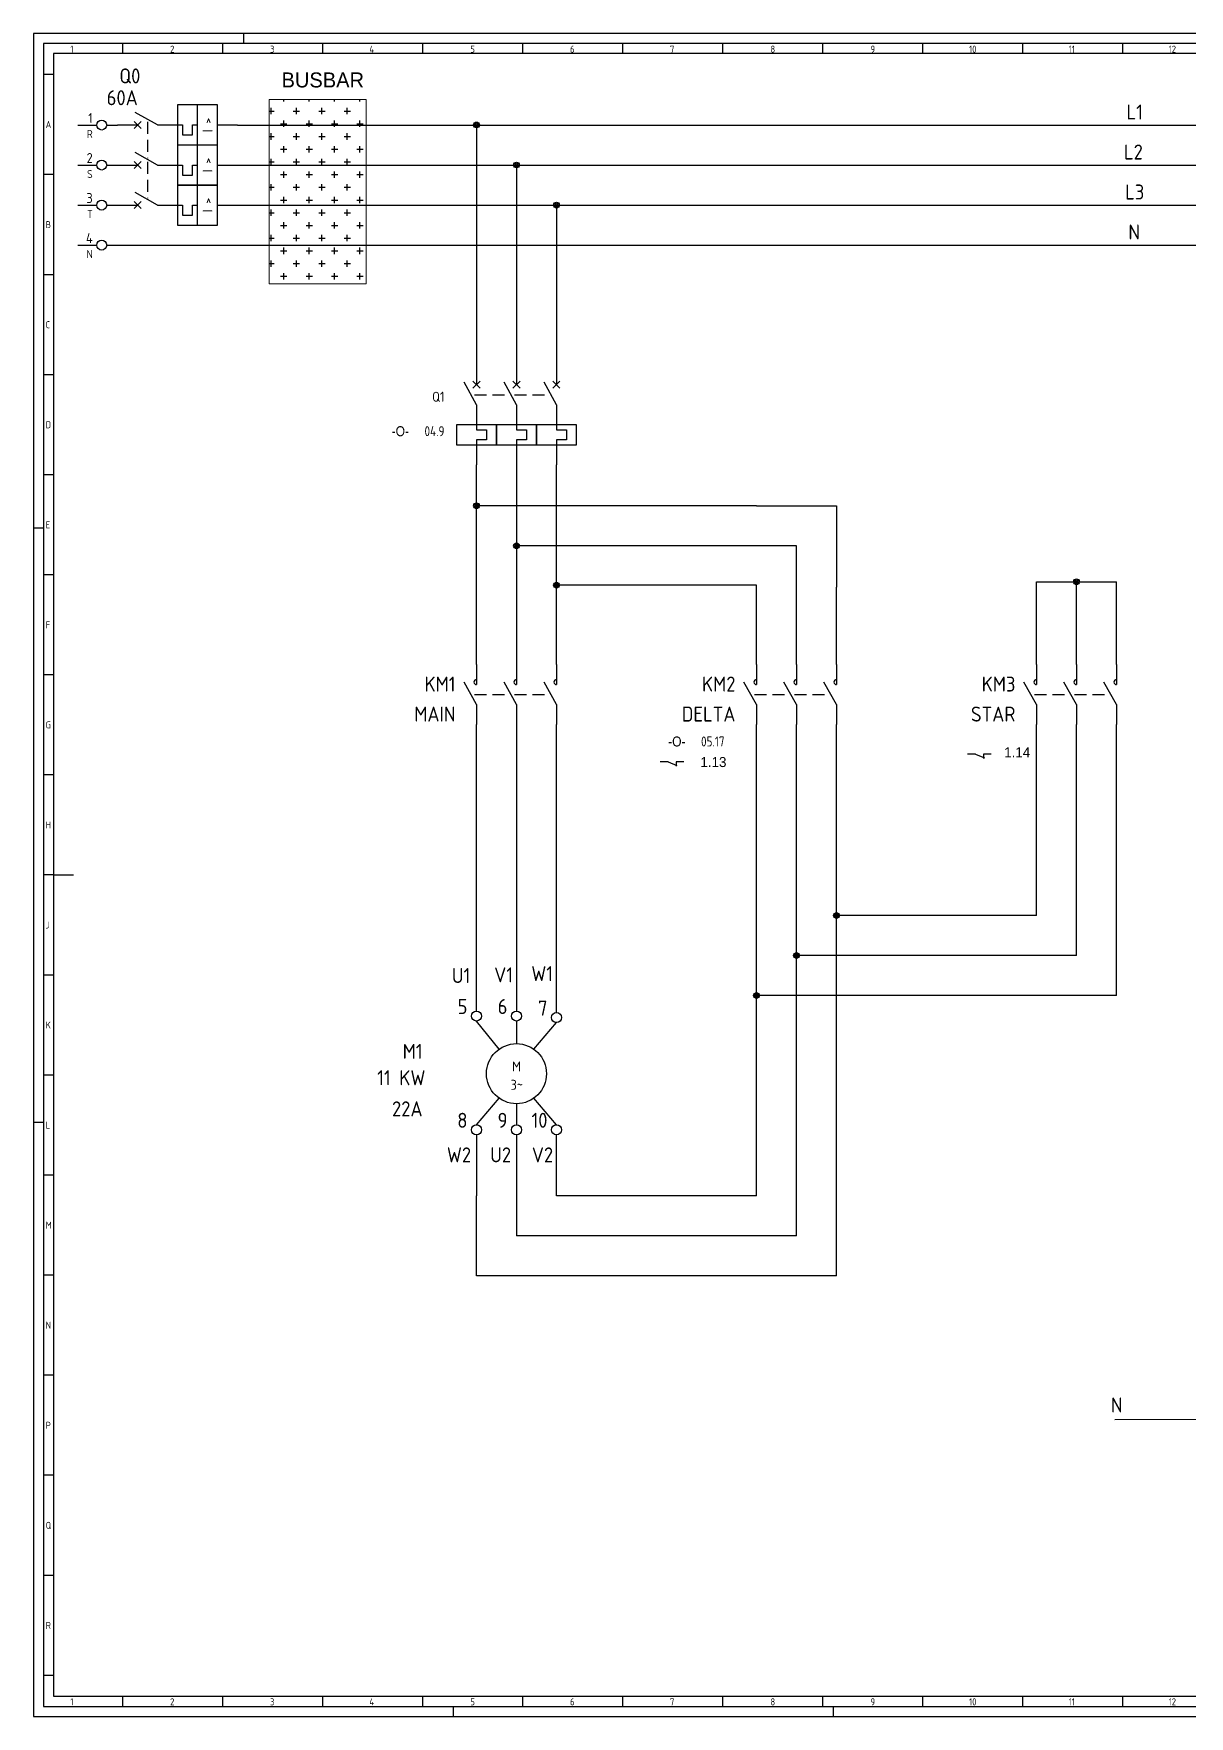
# Model space of a CAD drawing. Header units: millimetres. Extents: x 0 to 1189, y 5 to 846.
# Drawn here: x 0 to 578, y 5 to 846 of the extents above; entities that cross this region are included whole.
import ezdxf
from ezdxf.enums import TextEntityAlignment as Align

# ---------------------------------------------------------------- set-up
doc = ezdxf.new("R2010")
doc.units = ezdxf.units.MM
doc.header["$LTSCALE"] = 12
doc.linetypes.add('DASHED', pattern=[0.75, 0.5, -0.25])
doc.linetypes.add('HIDDEN2', pattern=[0.1875, 0.125, -0.0625])
for name, color, linetype in [('035', 5, 'Continuous'), ('07', 7, 'Continuous'), ('DESC', 1, 'Continuous'), ('DESCCHILD', 20, 'Continuous'), ('LINK', 9, 'DASHED'), ('LOCBOX', 92, 'HIDDEN2'), ('MISC', 2, 'Continuous'), ('RED_2.5mm^2', 1, 'Continuous'), ('SYMS', 7, 'Continuous'), ('TAGS', 51, 'Continuous'), ('TERMS', 4, 'Continuous'), ('WIREFIXED', 130, 'Continuous'), ('XREF', 7, 'Continuous')]:
    doc.layers.add(name, color=color, linetype=linetype)
doc.styles.add('ISO Proportional', font='isocp.shx')
doc.styles.add('WD_IEC', font='isocp2.shx', dxfattribs={"width": 0.9, "height": 4})

# ---------------------------------------------------------------- blocks, each defined once
blk = doc.blocks.new('IEC_border_a0')
at = {"layer": '035', "color": 0}
for p, q in [((0, 841), (0, 0)), ((1189, 841), (0, 841)), ((44.5, 836), (44.5, 831)), ((94.5, 836), (94.5, 831)), ((105, 841), (105, 836)), ((144.5, 836), (144.5, 831)), ((194.5, 836), (194.5, 831)), ((244.5, 836), (244.5, 831)), ((294.5, 836), (294.5, 831)), ((344.5, 836), (344.5, 831)), ((394.5, 836), (394.5, 831)), ((444.5, 836), (444.5, 831)), ((494.5, 836), (494.5, 831)), ((544.5, 836), (544.5, 831)), ((9.98, 820.54), (5, 820.54)), ((9.98, 770.54), (5, 770.54)), ((9.98, 720.54), (5, 720.54)), ((9.98, 670.54), (5, 670.54)), ((9.98, 620.54), (5, 620.54)), ((0, 594), (5, 594)), ((10, 570.5), (5.02, 570.5)), ((10, 520.5), (5, 520.5)), ((10, 470.5), (5.02, 470.5)), ((10, 420.5), (5.02, 420.5)), ((10, 370.5), (5.02, 370.5)), ((10, 320.5), (5.02, 320.5)), ((0, 297), (5, 297)), ((10.02, 270.46), (5.03, 270.46)), ((10.02, 220.46), (5.03, 220.46)), ((10.02, 170.46), (5.03, 170.46)), ((10.02, 120.46), (5.03, 120.46)), ((10.02, 70.46), (5.03, 70.46)), ((10.03, 20.42), (5.05, 20.42)), ((44.5, 10), (44.5, 5)), ((94.5, 10), (94.5, 5)), ((144.5, 10), (144.5, 5)), ((194.5, 10), (194.5, 5)), ((244.5, 10), (244.5, 5)), ((294.5, 10), (294.5, 5)), ((344.5, 10), (344.5, 5)), ((394.5, 10), (394.5, 5)), ((444.5, 10), (444.5, 5)), ((494.5, 10), (494.5, 5)), ((544.5, 10), (544.5, 5)), ((0, 0), (1189, 0)), ((210, 0), (210, 5)), ((400, 0), (400, 5))]:
    blk.add_line(p, q, dxfattribs=at)
blk.add_lwpolyline([(10, 10), (1179, 10), (1179, 831), (10, 831)], close=True, dxfattribs=at)
at = {"layer": '07', "color": 0}
blk.add_line((10, 420.5), (20, 420.5), dxfattribs=at)
blk.add_lwpolyline([(5, 5), (1184, 5), (1184, 836), (5, 836)], close=True, dxfattribs=at)
at = {"layer": '035', "color": 0, "style": 'ISO Proportional'}
for s, p in [('1', (18.31, 831.5)), ('2', (68.23, 831.5)), ('3', (118.18, 831.5)), ('4', (167.88, 831.5)), ('5', (218.34, 831.5)), ('6', (268.19, 831.5)), ('7', (318.17, 831.5)), ('8', (368.42, 831.5)), ('9', (418.46, 831.5)), ('10', (467.72, 831.5)), ('11', (517.49, 831.5)), ('12', (567.49, 831.5)), ('A', (6, 793.79)), ('B', (6, 743.79)), ('C', (6, 693.79)), ('D', (6, 643.79)), ('E', (6.02, 593.75)), ('F', (6.02, 543.75)), ('G', (6.02, 493.75)), ('H', (6.02, 443.75)), ('J', (6.02, 393.75)), ('K', (6.02, 343.75)), ('L', (6.03, 293.72)), ('M', (6.03, 243.72)), ('N', (6.03, 193.72)), ('P', (6.03, 143.72)), ('Q', (6.03, 93.72)), ('R', (6.05, 43.68)), ('1', (18.31, 5.5)), ('2', (68.23, 5.5)), ('3', (118.18, 5.5)), ('4', (167.88, 5.5)), ('5', (218.34, 5.5)), ('6', (268.19, 5.5)), ('7', (318.17, 5.5)), ('8', (368.42, 5.5)), ('9', (418.46, 5.5)), ('10', (467.72, 5.5)), ('11', (517.49, 5.5)), ('12', (567.49, 5.5))]:
    blk.add_text(s, height=3.5, dxfattribs=at).set_placement(p)
blk = doc.blocks.new('WDDOT')
for radius in [0.72, 0.449, 0.223]:
    blk.add_circle((0, 0), radius)
blk = doc.blocks.new('VMO1M11')
blk.add_circle((0, 0), 7.5)
at = {"style": 'WD_IEC'}
for tag, p in [('TERM03', (-0.61, 7.61)), ('TERM04', (-6.53, -6.84)), ('TERM05', (8.5, -7.14))]:
    blk.add_attdef(tag, p, '', height=2, rotation=90, dxfattribs=at)
for tag, p in [('INST', (-13.29, 9.84)), ('LOC', (-13.29, 6.84)), ('TAG1', (-13.29, 3.84)), ('RATING1', (-13.29, -0.21)), ('DESC2', (-13.29, -10.51)), ('DESC1', (-13.29, -7.51)), ('DESC3', (-13.29, -13.51))]:
    blk.add_attdef(tag, text='', height=2.5, dxfattribs=at).set_placement(p, align=Align.RIGHT)
for tag, p in [('TERM01', (-6.5, 6.69)), ('TERM02', (8.52, 7.1)), ('TERM06', (-0.25, -8.24))]:
    blk.add_attdef(tag, text='', height=2, rotation=90, dxfattribs=at).set_placement(p, align=Align.RIGHT)
at = {"style": 'WD_IEC', "flags": 1}
for tag, p, height in [('X0TERM01', (-4.35, 6.11), 0.32), ('X2TERM03', (0, 7.5), 0.32), ('X0TERM02', (4.36, 6.11), 0.32), ('X4LINK', (-7.55, -0.02), 0.32), ('X1LINK', (7.45, -0.02), 0.32), ('MFG', (10.74, -2.06), 1.5), ('CAT', (10.74, -4.56), 1.5), ('X0TERM04', (-4.35, -6.11), 0.32), ('X8TERM06', (0, -7.5), 0.32), ('X0TERM05', (4.36, -6.11), 0.32), ('ASSYCODE', (10.85, -6.37), 1), ('FAMILY', (10.85, -7.87), 1), ('CATDESC', (10.85, -9.37), 1)]:
    blk.add_attdef(tag, p, '', height=height, dxfattribs=at)
at = {"style": 'WD_IEC'}
for tag, p in [('M', (0.03, 0.56)), ('3~', (0.06, -4.04))]:
    blk.add_attdef(tag, text='', height=2.5, dxfattribs=at).set_placement(p, align=Align.CENTER)
at = {"lineweight": 15, "style": 'WD_IEC'}
blk.add_attdef('XREF', text='', height=2.5, dxfattribs=at).set_placement((-13.29, -4.51), align=Align.RIGHT)
at = {"style": 'WD_IEC', "width": 0.9}
blk.add_attdef('WDTAGALT', text='', height=2.5, dxfattribs=at).set_placement((-13.29, -16.51), align=Align.RIGHT)
blk = doc.blocks.new('VMS21P')
for p, q in [((0, 7.5), (0, 2.5)), ((0, -2.5), (-3.12, 3.12)), ((0, -2.5), (0, -7.5))]:
    blk.add_line(p, q)
blk.add_arc((0, 3.12), 0.625, 90, 270)
at = {"style": 'WD_IEC'}
for tag, p in [('INST', (-5.25, 6.75)), ('LOC', (-5.25, 3.75)), ('TAG2', (-5.25, 0.75)), ('XREF', (-5.25, -3.75)), ('DESC2', (-5.25, -9.75)), ('DESC1', (-5.25, -6.75)), ('DESC3', (-5.25, -12.75))]:
    blk.add_attdef(tag, text='', height=2.5, dxfattribs=at).set_placement(p, align=Align.RIGHT)
blk.add_attdef('TERM01', text='', height=2, rotation=90, dxfattribs=at).set_placement((-1, 7.5), align=Align.RIGHT)
at = {"style": 'WD_IEC', "flags": 1}
for tag, p, height in [('X2TERM01', (0, 7.5), 0.32), ('X4LINK', (-2.91, 0), 0.32), ('X1LINK', (-0.5, 0), 0.32), ('CONTACT', (4, -3.5), 1), ('FAMILY', (4, -5), 1), ('X8TERM02', (0, -7.5), 0.32)]:
    blk.add_attdef(tag, p, '', height=height, dxfattribs=at)
at = {"style": 'WD_IEC'}
blk.add_attdef('TERM02', (-1, -7.5), '', height=2, rotation=90, dxfattribs=at)
blk = doc.blocks.new('HCB11THI')
for p, q in [((12.5, -5), (12.5, 5)), ((-7.5, 0), (-2.5, 0)), ((-3.38, -0.88), (-1.62, 0.88)), ((-1.62, -0.88), (-3.38, 0.88)), ((2.5, 0), (-3.12, 3.12)), ((2.5, 0), (8.75, 0)), ((8.75, 0), (8.75, -2.5)), ((11.25, 0), (12.5, 0)), ((11.25, -2.5), (11.25, 0)), ((17.5, 0), (22.5, 0)), ((8.75, -2.5), (11.25, -2.5))]:
    blk.add_line(p, q)
blk.add_lwpolyline([(7.5, -5), (17.5, -5), (17.5, 5), (7.5, 5)], close=True)
at = {"style": 'WD_IEC'}
for tag, p in [('INST', (-5, 11.12)), ('LOC', (-5, 7.62)), ('TAG1', (-5, 4.12)), ('DESC2', (-5, -14.61)), ('DESC1', (-5, -11.11)), ('DESC3', (-5, -18.11))]:
    blk.add_attdef(tag, text='', height=2.5, dxfattribs=at).set_placement(p, align=Align.RIGHT)
for tag, p, height, flags in [('MFG', (4.92, 12.12), 1.5, 9), ('CAT', (4.92, 9.62), 1.5, 9), ('X4TERM01', (-7.5, 0), 0.32, 1), ('TERM01', (-7.5, 1), 2, 8), ('X2LINK', (0, 1.7), 0.32, 1), ('X8LINK', (0, 0.79), 0.32, 1), ('X1TERM02', (22.5, 0), 0.32, 1), ('ASSYCODE', (12.5, -7.5), 1, 1), ('FAMILY', (12.5, -9), 1, 1), ('CATDESC', (12.5, -10.5), 1, 1), ('COMMON', (13.75, -13.02), 1, 1)]:
    blk.add_attdef(tag, p, '', height=height, dxfattribs=dict(at, flags=flags))
at = {"linetype": 'Continuous', "style": 'WD_IEC'}
blk.add_attdef('T', text='', height=2.5, rotation=90, dxfattribs=at).set_placement((15, 0), align=Align.MIDDLE_CENTER)
at = {"style": 'WD_IEC', "flags": 8}
blk.add_attdef('TERM02', text='', height=2, dxfattribs=at).set_placement((22.5, 1), align=Align.RIGHT)
at = {"lineweight": 15, "style": 'WD_IEC'}
for tag, p in [('RATING1', (-5, -3.61)), ('XREF', (-5, -7.36))]:
    blk.add_attdef(tag, text='', height=2.5, dxfattribs=at).set_placement(p, align=Align.RIGHT)
blk = doc.blocks.new('HCB21THI')
for p, q in [((12.5, -5), (12.5, 5)), ((-7.5, 0), (-2.5, 0)), ((-3.38, -0.88), (-1.62, 0.88)), ((-1.62, -0.88), (-3.38, 0.88)), ((2.5, 0), (-3.12, 3.12)), ((2.5, 0), (8.75, 0)), ((8.75, 0), (8.75, -2.5)), ((11.25, 0), (12.5, 0)), ((11.25, -2.5), (11.25, 0)), ((17.5, 0), (22.5, 0)), ((8.75, -2.5), (11.25, -2.5))]:
    blk.add_line(p, q)
blk.add_lwpolyline([(7.5, -5), (17.5, -5), (17.5, 5), (7.5, 5)], close=True)
at = {"style": 'WD_IEC'}
for tag, p in [('INST', (-5, 11.12)), ('LOC', (-5, 7.62)), ('TAG2', (-5, 4.12)), ('DESC1', (-5, -13.75)), ('DESC2', (-5, -17.25)), ('DESC3', (-5, -20.75))]:
    blk.add_attdef(tag, text='', height=2.5, dxfattribs=at).set_placement(p, align=Align.RIGHT)
for tag, p, height, flags in [('X4TERM01', (-7.5, 0), 0.32, 1), ('TERM01', (-7.5, 1), 2, 8), ('X2LINK', (0, 1.7), 0.32, 1), ('X8LINK', (0, 0.79), 0.32, 1), ('X1TERM02', (22.5, 0), 0.32, 1), ('FAMILY', (12.5, -9), 1, 1), ('CONTACT', (12.5, -11.77), 1, 1)]:
    blk.add_attdef(tag, p, '', height=height, dxfattribs=dict(at, flags=flags))
at = {"linetype": 'Continuous', "style": 'WD_IEC'}
blk.add_attdef('T', text='', height=2.5, rotation=90, dxfattribs=at).set_placement((15, 0), align=Align.MIDDLE_CENTER)
at = {"style": 'WD_IEC', "flags": 8}
blk.add_attdef('TERM02', text='', height=2, dxfattribs=at).set_placement((22.5, 1), align=Align.RIGHT)
at = {"lineweight": 15, "style": 'WD_IEC', "flags": 1}
blk.add_attdef('RATING1', text='', height=2.5, dxfattribs=at).set_placement((-5, -6.25), align=Align.RIGHT)
at = {"lineweight": 15, "style": 'WD_IEC'}
blk.add_attdef('XREF', text='', height=2.5, dxfattribs=at).set_placement((-5, -10), align=Align.RIGHT)
blk = doc.blocks.new('WD_WNH')
at = {"linetype": 'Continuous', "style": 'WD_IEC', "width": 0.8}
blk.add_attdef('WIRENO', text='', height=2.5, dxfattribs=at).set_placement((0, 0.75), align=Align.CENTER)
at = {"style": 'WD_IEC', "flags": 1}
for tag, p in [('W08USER', (0, 0.375)), ('W04USER', (0, 0.875)), ('W05USER', (0, 0.75)), ('W09USER', (0, 0.25)), ('W03USER', (0, 1)), ('W06USER', (0, 0.625)), ('W07USER', (0, 0.5)), ('W02USER', (0, 1.125)), ('W01USER', (0, 1.25)), ('W10USER', (0, 0.125))]:
    blk.add_attdef(tag, text='', height=0.08, dxfattribs=at).set_placement(p, align=Align.CENTER)
blk = doc.blocks.new('VT0002')
blk.add_circle((0, 0), 1.25)
at = {"style": 'WD_IEC'}
for tag, p in [('INST', (-2.25, 6.5)), ('LOC', (-2.25, 3.5)), ('DESC1', (-2.25, -6.25)), ('DESC2', (-2.25, -9.25)), ('DESC3', (-2.25, -12.25))]:
    blk.add_attdef(tag, text='', height=2.5, dxfattribs=at).set_placement(p, align=Align.RIGHT)
at = {"style": 'WD_IEC', "flags": 1}
for tag, p, height in [('ASSYCODE', (2.75, 10.75), 1), ('CATDESC', (2.75, 9.25), 1), ('MFG', (2.75, 7.25), 1.5), ('CAT', (2.75, 4.75), 1.5), ('X4PIN01', (-1.25, 1), 0.25), ('X4TERM01', (-1.25, 0), 0.25), ('X4TERMDESC01', (-1.25, 0.5), 0.4), ('STRIPSEQ', (0, 0), 0.025), ('X2PIN01', (0, 2.25), 0.25), ('X2TERM01', (0, 1.25), 0.25), ('X8PIN01', (0, -0.25), 0.25), ('X2TERMDESC01', (0, 1.75), 0.4), ('X1PIN01', (1.25, 1), 0.25), ('X1TERM01', (1.25, 0), 0.25), ('X1TERMDESC01', (1.25, 0.5), 0.4), ('LINKTERM', (0, -0.04), 0.025), ('X8TERM01', (0, -1.25), 0.25), ('X8TERMDESC01', (0, -0.75), 0.4)]:
    blk.add_attdef(tag, p, '', height=height, dxfattribs=at)
at = {"style": 'WD_IEC', "flags": 8}
for tag, height, p in [('TAGSTRIP', 2.5, (-2.25, 0.5)), ('TERM01', 2, (-2.25, -3.25))]:
    blk.add_attdef(tag, text='', height=height, dxfattribs=at).set_placement(p, align=Align.RIGHT)
blk = doc.blocks.new('HT0002')
blk.add_circle((0, 0), 1.25)
at = {"style": 'WD_IEC'}
for tag, p in [('INST', (-2.25, 6.5)), ('LOC', (-2.25, 3.5)), ('DESC1', (-2.25, -6.25)), ('DESC2', (-2.25, -9.25)), ('DESC3', (-2.25, -12.25))]:
    blk.add_attdef(tag, text='', height=2.5, dxfattribs=at).set_placement(p, align=Align.RIGHT)
at = {"style": 'WD_IEC', "flags": 1}
for tag, p, height in [('ASSYCODE', (2.75, 10.75), 1), ('CATDESC', (2.75, 9.25), 1), ('MFG', (2.75, 7.25), 1.5), ('CAT', (2.75, 4.75), 1.5), ('X4PIN01', (-1.25, 1), 0.25), ('X4TERM01', (-1.25, 0), 0.25), ('X4TERMDESC01', (-1.25, 0.5), 0.4), ('STRIPSEQ', (0, 0), 0.025), ('X2PIN01', (0, 2.25), 0.25), ('X2TERM01', (0, 1.25), 0.25), ('X8PIN01', (0, -0.25), 0.25), ('X2TERMDESC01', (0, 1.75), 0.4), ('X1PIN01', (1.25, 1), 0.25), ('X1TERM01', (1.25, 0), 0.25), ('X1TERMDESC01', (1.25, 0.5), 0.4), ('LINKTERM', (0, -0.04), 0.025), ('X8TERM01', (0, -1.25), 0.25), ('X8TERMDESC01', (0, -0.75), 0.4)]:
    blk.add_attdef(tag, p, '', height=height, dxfattribs=at)
at = {"style": 'WD_IEC', "flags": 8}
for tag, height, p in [('TAGSTRIP', 2.5, (-2.25, 0.5)), ('TERM01', 2, (-2.25, -3.25))]:
    blk.add_attdef(tag, text='', height=height, dxfattribs=at).set_placement(p, align=Align.RIGHT)
blk = doc.blocks.new('VCB11TH')
for p, q in [((0, 7.5), (0, 2.5)), ((0, -2.5), (-3.12, 3.12)), ((-0.88, 3.38), (0.88, 1.62)), ((-0.88, 1.62), (0.88, 3.38)), ((0, -2.5), (0, -8.75)), ((0, -8.75), (2.5, -8.75)), ((0, -11.25), (0, -12.5)), ((2.5, -11.25), (0, -11.25)), ((0, -12.5), (0, -17.5)), ((2.5, -8.75), (2.5, -11.25))]:
    blk.add_line(p, q)
blk.add_lwpolyline([(-5, -7.5), (-5, -12.5), (5, -12.5), (5, -7.5)], close=True)
at = {"style": 'WD_IEC'}
for tag, p in [('INST', (-8, 5.25)), ('LOC', (-8, 1.75)), ('TAG1', (-8, -1.75)), ('RATING1', (-8, -6.35)), ('DESC1', (-8, -14.35)), ('DESC2', (-8, -17.85)), ('DESC3', (-8, -21.35))]:
    blk.add_attdef(tag, text='', height=2.5, dxfattribs=at).set_placement(p, align=Align.RIGHT)
blk.add_attdef('TERM01', text='', height=2, rotation=90, dxfattribs=at).set_placement((-1, 7.5), align=Align.RIGHT)
at = {"style": 'WD_IEC', "flags": 1}
for tag, p, height in [('X2TERM01', (0, 7.5), 0.32), ('MFG', (2.75, 6.5), 1.5), ('CAT', (2.75, 4), 1.5), ('X4LINK', (-2, 0), 0.32), ('X1LINK', (-0.5, 0), 0.32), ('COMMON', (-3.75, -8.75), 1), ('ASSYCODE', (1, -14), 1), ('FAMILY', (1, -15.5), 1), ('CATDESC', (1, -17), 1), ('X8TERM02', (0, -17.5), 0.32)]:
    blk.add_attdef(tag, p, '', height=height, dxfattribs=at)
at = {"lineweight": 15, "style": 'WD_IEC'}
blk.add_attdef('XREF', text='', height=2.5, dxfattribs=at).set_placement((-8, -10.35), align=Align.RIGHT)
at = {"style": 'WD_IEC'}
blk.add_attdef('TERM02', (-1, -17.5), '', height=2, rotation=90, dxfattribs=at)
blk = doc.blocks.new('VCB21TH')
for p, q in [((0, 7.5), (0, 2.5)), ((0, -2.5), (-3.12, 3.12)), ((-0.88, 3.38), (0.88, 1.62)), ((-0.88, 1.62), (0.88, 3.38)), ((0, -2.5), (0, -8.75)), ((0, -8.75), (2.5, -8.75)), ((0, -11.25), (0, -12.5)), ((2.5, -11.25), (0, -11.25)), ((0, -12.5), (0, -17.5)), ((2.5, -8.75), (2.5, -11.25))]:
    blk.add_line(p, q)
blk.add_lwpolyline([(-5, -7.5), (-5, -12.5), (5, -12.5), (5, -7.5)], close=True)
at = {"style": 'WD_IEC'}
for tag, p in [('INST', (-8, 5.25)), ('LOC', (-8, 1.75)), ('TAG2', (-8, -1.75)), ('DESC1', (-8, -14.35)), ('DESC2', (-8, -17.85)), ('DESC3', (-8, -21.35))]:
    blk.add_attdef(tag, text='', height=2.5, dxfattribs=at).set_placement(p, align=Align.RIGHT)
blk.add_attdef('TERM01', text='', height=2, rotation=90, dxfattribs=at).set_placement((-1, 7.5), align=Align.RIGHT)
at = {"style": 'WD_IEC', "flags": 1}
for tag, p, height in [('X2TERM01', (0, 7.5), 0.32), ('X4LINK', (-2, 0), 0.32), ('X1LINK', (-0.5, 0), 0.32), ('CONTACT', (-5, -7.5), 1), ('FAMILY', (1, -15.5), 1), ('X8TERM02', (0, -17.5), 0.32)]:
    blk.add_attdef(tag, p, '', height=height, dxfattribs=at)
blk.add_attdef('RATING1', text='', height=2.5, dxfattribs=at).set_placement((-8, -6.35), align=Align.RIGHT)
at = {"lineweight": 15, "style": 'WD_IEC'}
blk.add_attdef('XREF', text='', height=2.5, dxfattribs=at).set_placement((-8, -10.35), align=Align.RIGHT)
at = {"style": 'WD_IEC'}
blk.add_attdef('TERM02', (-1, -17.5), '', height=2, rotation=90, dxfattribs=at)
blk = doc.blocks.new('VMS22')
for p, q in [((0, 7.5), (0, 2.5)), ((0, -2.5), (2.5, 3.1)), ((0, 2.5), (2.9, 2.5)), ((0, -2.5), (0, -7.5))]:
    blk.add_line(p, q)
at = {"style": 'WD_IEC'}
for tag, p in [('TAG2', (-5.2, 0.8)), ('INST', (-5.2, 6.8)), ('LOC', (-5.2, 3.8)), ('DESC2', (-5.2, -9.7)), ('DESC3', (-5.2, -12.7)), ('DESC1', (-5.2, -6.7)), ('XREF', (-5.2, -3.8))]:
    blk.add_attdef(tag, text='', height=2.5, dxfattribs=at).set_placement(p, align=Align.RIGHT)
blk.add_attdef('TERM01', text='', height=2, rotation=90, dxfattribs=at).set_placement((-1, 7.5), align=Align.RIGHT)
blk.add_attdef('TERM02', (-1, -7.5), '', height=2, rotation=90, dxfattribs=at)
at = {"style": 'WD_IEC', "flags": 1}
for tag, p, height in [('X4LINK', (-1, 0), 0.32), ('X2TERM01', (0, 7.5), 0.32), ('X1LINK', (2.1, 0), 0.32), ('X8TERM02', (0, -7.5), 0.32), ('CONTACT', (4, -3.5), 1), ('FAMILY', (4, -5), 1)]:
    blk.add_attdef(tag, p, '', height=height, dxfattribs=at)

msp = doc.modelspace()

# ---------------------------------------------------------------- hatches: boundary and pattern name
at = {"layer": 'RED_2.5mm^2'}
h = msp.add_hatch(dxfattribs=at)
h.set_pattern_fill('CROSS', color=0)
h.set_pattern_definition([(0, (-333.717, 13.4826), (6.35, 6.35), [3.175, -9.525]), (90, (-332.1296, 11.895), (-6.35, 6.35), [3.175, -9.525])])
h.paths.add_polyline_path([(117.73, 720.91), (166.25, 720.91), (166.25, 813.05), (117.73, 813.05)], flags=17)

# ---------------------------------------------------------------- linework, layer by layer
at = {"layer": 'LINK'}
for points in [[(56.95, 801.89), (56.95, 783.67)], [(56.95, 781.85), (56.95, 763.67)], [(220.43, 665.45), (237.43, 665.45)], [(240.43, 665.45), (257.43, 665.45)], [(220.43, 515.61), (235.6, 515.61)], [(240.43, 515.61), (255.6, 515.61)]]:
    msp.add_lwpolyline(points, dxfattribs=at)
at = {"layer": 'LINK', "color": 0}
for points in [[(360.43, 515.61), (375.6, 515.61)], [(380.43, 515.61), (395.6, 515.61)], [(500.43, 515.61), (515.6, 515.61)], [(520.43, 515.61), (535.6, 515.61)]]:
    msp.add_lwpolyline(points, dxfattribs=at)
at = {"layer": 'LOCBOX', "color": 0, "linetype": 'ByBlock', "lineweight": 20}
msp.add_lwpolyline([(166.25, 813.05), (117.73, 813.05), (117.73, 720.91), (166.25, 720.91)], close=True, dxfattribs=at)
at = {"layer": 'RED_2.5mm^2', "color": 0}
for p, q in [((22.14, 800.27), (31.54, 800.27)), ((36.54, 800.27), (41.95, 800.27)), ((101.95, 800.27), (1116.54, 800.27)), ((221.43, 800.29), (221.43, 680.45)), ((22.14, 780.27), (31.54, 780.27)), ((36.54, 780.27), (41.95, 780.27)), ((101.95, 780.27), (1116.74, 780.27)), ((241.43, 780.29), (241.43, 680.45)), ((22.14, 760.27), (31.54, 760.27)), ((36.54, 760.27), (41.95, 760.27)), ((101.95, 760.27), (1116.74, 760.27)), ((261.43, 760.29), (261.43, 680.45)), ((22.14, 740.27), (31.54, 740.27)), ((36.54, 740.27), (1116.83, 740.27)), ((221.43, 530.61), (221.43, 630.45)), ((241.43, 630.45), (241.43, 530.61)), ((261.43, 530.61), (261.43, 630.45)), ((361.43, 610.01), (221.43, 610.01)), ((361.43, 610.01), (401.43, 610.01)), ((401.43, 610.01), (401.43, 569.35)), ((381.43, 590.01), (241.43, 590.01)), ((381.43, 530.61), (381.43, 590.01)), ((501.43, 530.61), (501.43, 572.03)), ((501.43, 572.03), (541.43, 572.03)), ((521.43, 530.61), (521.43, 572.03)), ((541.43, 530.61), (541.43, 572.03)), ((361.43, 570.31), (261.43, 570.31)), ((361.43, 530.61), (361.43, 570.31)), ((401.43, 530.61), (401.43, 569.35)), ((221.43, 357.45), (221.43, 500.61)), ((241.43, 500.61), (241.43, 357.45)), ((261.43, 356.68), (261.43, 500.61)), ((361.43, 265.07), (361.43, 500.61)), ((381.43, 245.07), (381.43, 500.61)), ((401.43, 225.07), (401.43, 500.61)), ((501.43, 405.19), (501.43, 500.61)), ((521.43, 385.19), (521.43, 500.61)), ((541.43, 365.19), (541.43, 500.61)), ((501.43, 405.19), (401.43, 405.19)), ((521.43, 385.19), (381.43, 385.19)), ((541.43, 365.19), (361.43, 365.19)), ((232.72, 338.35), (221.43, 352.45)), ((241.43, 352.45), (241.43, 341.14)), ((250.14, 338.35), (261.43, 351.68)), ((221.43, 300.59), (232.72, 313.93)), ((261.43, 300.6), (250.14, 313.93)), ((241.43, 311.14), (241.43, 300.59)), ((221.43, 295.59), (221.43, 265.07)), ((241.43, 295.59), (241.43, 245.07)), ((261.43, 265.07), (261.43, 295.6)), ((221.43, 225.07), (221.43, 265.07)), ((361.43, 265.07), (261.43, 265.07)), ((381.43, 245.07), (241.43, 245.07)), ((401.43, 225.07), (221.43, 225.07)), ((540.6, 153.29), (778.43, 154.09))]:
    msp.add_line(p, q, dxfattribs=at)

# ---------------------------------------------------------------- block references
msp.add_blockref('IEC_border_a0', (0, 4.94))
at = {"layer": 'SYMS', "color": 0}
ref = msp.add_blockref('HCB11THI', (56.95, 800.31), dxfattribs=dict(at, xscale=2, yscale=2, zscale=2))
ref.add_attrib('T', 'I >', dxfattribs={"layer": 'MISC', "linetype": 'Continuous', "height": 5, "rotation": 90, "style": 'WD_IEC'}).set_placement((86.95, 800.31), align=Align.MIDDLE_CENTER)
ref.add_attrib('DESC1', '60A', dxfattribs={"layer": 'DESC', "height": 7.5, "style": 'WD_IEC'}).set_placement((52.09, 810.15), align=Align.RIGHT)
ref.add_attrib('TAG1', 'Q0', dxfattribs={"layer": 'TAGS', "height": 7.5, "style": 'WD_IEC'}).set_placement((53.37, 821.07), align=Align.RIGHT)
at = {"layer": 'SYMS'}
ref = msp.add_blockref('HT0002', (34.04, 800.27), dxfattribs=dict(at, xscale=2, yscale=2, zscale=2))
ref.add_attrib('TERM01', 'R', dxfattribs={"layer": 'TERMS', "height": 4, "style": 'WD_IEC', "flags": 8}).set_placement((29.54, 793.77), align=Align.RIGHT)
ref.add_attrib('TAGSTRIP', '1', dxfattribs={"layer": 'TAGS', "height": 5, "style": 'WD_IEC', "flags": 8}).set_placement((29.54, 801.27), align=Align.RIGHT)
at = {"layer": 'SYMS', "color": 0, "xscale": 2, "yscale": 2, "zscale": 2}
for name, p in [('WDDOT', (221.43, 800.29)), ('WDDOT', (241.43, 780.29)), ('WDDOT', (261.43, 760.29)), ('WDDOT', (221.43, 610.01)), ('WDDOT', (241.43, 590.01)), ('WDDOT', (521.43, 572.03)), ('WDDOT', (261.43, 570.31)), ('VMS21P', (381.43, 515.61)), ('VMS21P', (401.43, 515.61)), ('VMS21P', (521.43, 515.61)), ('VMS21P', (541.43, 515.61)), ('WDDOT', (401.43, 405.19)), ('WDDOT', (381.43, 385.19)), ('WDDOT', (361.43, 365.19))]:
    msp.add_blockref(name, p, dxfattribs=at)
at = {"layer": 'SYMS'}
ref = msp.add_blockref('HT0002', (34.04, 780.27), dxfattribs=dict(at, xscale=2, yscale=2, zscale=2))
ref.add_attrib('TERM01', 'S', dxfattribs={"layer": 'TERMS', "height": 4, "style": 'WD_IEC', "flags": 8}).set_placement((29.54, 773.77), align=Align.RIGHT)
ref.add_attrib('TAGSTRIP', '2', dxfattribs={"layer": 'TAGS', "height": 5, "style": 'WD_IEC', "flags": 8}).set_placement((29.54, 781.27), align=Align.RIGHT)
at = {"layer": 'SYMS', "color": 0}
ref = msp.add_blockref('HCB21THI', (56.95, 780.27), dxfattribs=dict(at, xscale=2, yscale=2, zscale=2))
ref.add_attrib('T', 'I >', dxfattribs={"layer": 'MISC', "linetype": 'Continuous', "height": 5, "rotation": 90, "style": 'WD_IEC'}).set_placement((86.95, 780.27), align=Align.MIDDLE_CENTER)
at = {"layer": 'SYMS'}
ref = msp.add_blockref('HT0002', (34.04, 760.27), dxfattribs=dict(at, xscale=2, yscale=2, zscale=2))
ref.add_attrib('TERM01', 'T', dxfattribs={"layer": 'TERMS', "height": 4, "style": 'WD_IEC', "flags": 8}).set_placement((29.54, 753.77), align=Align.RIGHT)
ref.add_attrib('TAGSTRIP', '3', dxfattribs={"layer": 'TAGS', "height": 5, "style": 'WD_IEC', "flags": 8}).set_placement((29.54, 761.27), align=Align.RIGHT)
at = {"layer": 'SYMS', "color": 0}
ref = msp.add_blockref('HCB21THI', (56.95, 760.27), dxfattribs=dict(at, xscale=2, yscale=2, zscale=2))
ref.add_attrib('T', 'I >', dxfattribs={"layer": 'MISC', "linetype": 'Continuous', "height": 5, "rotation": 90, "style": 'WD_IEC'}).set_placement((86.95, 760.27), align=Align.MIDDLE_CENTER)
at = {"layer": 'SYMS'}
ref = msp.add_blockref('HT0002', (34.04, 740.27), dxfattribs=dict(at, xscale=2, yscale=2, zscale=2))
ref.add_attrib('TERM01', 'N', dxfattribs={"layer": 'TERMS', "height": 4, "style": 'WD_IEC', "flags": 8}).set_placement((29.54, 733.77), align=Align.RIGHT)
ref.add_attrib('TAGSTRIP', '4', dxfattribs={"layer": 'TAGS', "height": 5, "style": 'WD_IEC', "flags": 8}).set_placement((29.54, 741.27), align=Align.RIGHT)
ref = msp.add_blockref('VCB11TH', (221.43, 665.45), dxfattribs=dict(at, xscale=2, yscale=2, zscale=2))
ref.add_attrib('TAG1', 'Q1', dxfattribs={"layer": 'TAGS', "height": 5, "style": 'WD_IEC'}).set_placement((205.43, 661.95), align=Align.RIGHT)
at = {"layer": 'SYMS', "xscale": 2, "yscale": 2, "zscale": 2}
for name, p in [('VCB21TH', (241.43, 665.45)), ('VCB21TH', (261.43, 665.45)), ('VMS21P', (241.43, 515.61)), ('VMS21P', (261.43, 515.61))]:
    msp.add_blockref(name, p, dxfattribs=at)
at = {"layer": 'SYMS'}
ref = msp.add_blockref('VMS21P', (221.43, 515.61), dxfattribs=dict(at, xscale=2, yscale=2, zscale=2))
ref.add_attrib('DESC1', 'MAIN', dxfattribs={"layer": 'DESCCHILD', "height": 7.5, "style": 'WD_IEC'}).set_placement((210.93, 502.11), align=Align.RIGHT)
ref.add_attrib('TAG2', 'KM1', dxfattribs={"layer": 'TAGS', "height": 7.5, "style": 'WD_IEC'}).set_placement((210.93, 517.11), align=Align.RIGHT)
at = {"layer": 'SYMS', "color": 0}
ref = msp.add_blockref('VMS21P', (361.43, 515.61), dxfattribs=dict(at, xscale=2, yscale=2, zscale=2))
ref.add_attrib('DESC1', 'DELTA', dxfattribs={"layer": 'DESCCHILD', "height": 7.5, "style": 'WD_IEC'}).set_placement((350.93, 502.11), align=Align.RIGHT)
ref.add_attrib('TAG2', 'KM2', dxfattribs={"layer": 'TAGS', "height": 7.5, "style": 'WD_IEC'}).set_placement((350.93, 517.11), align=Align.RIGHT)
ref = msp.add_blockref('VMS21P', (501.43, 515.61), dxfattribs=dict(at, xscale=2, yscale=2, zscale=2))
ref.add_attrib('DESC1', 'STAR', dxfattribs={"layer": 'DESCCHILD', "height": 7.5, "style": 'WD_IEC'}).set_placement((490.93, 502.11), align=Align.RIGHT)
ref.add_attrib('TAG2', 'KM3', dxfattribs={"layer": 'TAGS', "height": 7.5, "style": 'WD_IEC'}).set_placement((490.93, 517.11), align=Align.RIGHT)
at = {"layer": 'SYMS', "color": 0, "xscale": 0.7912664273179741, "yscale": 0.7912664273179741, "zscale": 0.7912664273179741, "rotation": 270}
for p in [(319.23, 482.08), (472.93, 485.91)]:
    msp.add_blockref('VMS22', p, dxfattribs=at)
at = {"layer": 'SYMS'}
ref = msp.add_blockref('VT0002', (221.43, 354.95), dxfattribs=dict(at, xscale=2, yscale=2, zscale=2))
ref.add_attrib('TERM01', 'U1', dxfattribs={"layer": 'TERMS', "height": 7.5, "style": 'WD_IEC', "flags": 8}).set_placement((218.33, 371.43), align=Align.RIGHT)
ref.add_attrib('TAGSTRIP', '5', dxfattribs={"layer": 'TAGS', "height": 7.5, "style": 'WD_IEC', "flags": 8}).set_placement((216.93, 355.95), align=Align.RIGHT)
ref = msp.add_blockref('VT0002', (241.43, 354.95), dxfattribs=dict(at, xscale=2, yscale=2, zscale=2))
ref.add_attrib('TERM01', 'V1', dxfattribs={"layer": 'TERMS', "height": 7.5, "style": 'WD_IEC', "flags": 8}).set_placement((239.72, 371.78), align=Align.RIGHT)
ref.add_attrib('TAGSTRIP', '6', dxfattribs={"layer": 'TAGS', "height": 7.5, "style": 'WD_IEC', "flags": 8}).set_placement((236.93, 355.95), align=Align.RIGHT)
ref = msp.add_blockref('VT0002', (261.43, 354.18), dxfattribs=dict(at, xscale=2, yscale=2, zscale=2))
ref.add_attrib('TERM01', 'W1', dxfattribs={"layer": 'TERMS', "height": 7.5, "style": 'WD_IEC', "flags": 8}).set_placement((259.72, 372.4), align=Align.RIGHT)
ref.add_attrib('TAGSTRIP', '7', dxfattribs={"layer": 'TAGS', "height": 7.5, "style": 'WD_IEC', "flags": 8}).set_placement((256.93, 355.18), align=Align.RIGHT)
at = {"layer": 'SYMS', "color": 0}
ref = msp.add_blockref('VMO1M11', (241.43, 326.14), dxfattribs=dict(at, xscale=2, yscale=2, zscale=2))
ref.add_attrib('M', 'M', dxfattribs={"layer": 'MISC', "height": 5, "style": 'WD_IEC'}).set_placement((241.48, 327.25), align=Align.CENTER)
ref.add_attrib('3~', '3~', dxfattribs={"layer": 'MISC', "height": 5, "style": 'WD_IEC'}).set_placement((241.56, 318.07), align=Align.CENTER)
ref.add_attrib('TAG1', 'M1', dxfattribs={"layer": 'TAGS', "height": 7.5, "style": 'WD_IEC'}).set_placement((194.47, 333.53), align=Align.RIGHT)
ref.add_attrib('DESC1', '11 KW', dxfattribs={"layer": 'DESC', "height": 7.5, "style": 'WD_IEC'}).set_placement((195.91, 320.36), align=Align.RIGHT)
ref.add_attrib('DESC2', '22A', dxfattribs={"layer": 'DESC', "height": 7.5, "style": 'WD_IEC'}).set_placement((194.47, 304.82), align=Align.RIGHT)
at = {"layer": 'SYMS'}
ref = msp.add_blockref('VT0002', (221.43, 298.09), dxfattribs=dict(at, xscale=2, yscale=2, zscale=2))
ref.add_attrib('TERM01', 'W2', dxfattribs={"layer": 'TERMS', "height": 7.5, "style": 'WD_IEC', "flags": 8}).set_placement((218.74, 281.81), align=Align.RIGHT)
ref.add_attrib('TAGSTRIP', '8', dxfattribs={"layer": 'TAGS', "height": 7.5, "style": 'WD_IEC', "flags": 8}).set_placement((216.93, 299.09), align=Align.RIGHT)
ref = msp.add_blockref('VT0002', (241.43, 298.09), dxfattribs=dict(at, xscale=2, yscale=2, zscale=2))
ref.add_attrib('TERM01', 'U2', dxfattribs={"layer": 'TERMS', "height": 7.5, "style": 'WD_IEC', "flags": 8}).set_placement((238.74, 281.81), align=Align.RIGHT)
ref.add_attrib('TAGSTRIP', '9', dxfattribs={"layer": 'TAGS', "height": 7.5, "style": 'WD_IEC', "flags": 8}).set_placement((236.93, 299.09), align=Align.RIGHT)
ref = msp.add_blockref('VT0002', (261.43, 298.1), dxfattribs=dict(at, xscale=2, yscale=2, zscale=2))
ref.add_attrib('TERM01', 'V2', dxfattribs={"layer": 'TERMS', "height": 7.5, "style": 'WD_IEC', "flags": 8}).set_placement((259.77, 281.81), align=Align.RIGHT)
ref.add_attrib('TAGSTRIP', '10', dxfattribs={"layer": 'TAGS', "height": 7.5, "style": 'WD_IEC', "flags": 8}).set_placement((256.93, 299.1), align=Align.RIGHT)
at = {"layer": 'WIREFIXED', "color": 0}
ref = msp.add_blockref('WD_WNH', (550.45, 800.27), dxfattribs=dict(at, xscale=2, yscale=2, zscale=2))
ref.add_attrib('WIRENOF', 'L1', dxfattribs={"linetype": 'Continuous', "height": 7.5, "style": 'WD_IEC'}).set_placement((550.56, 803.04), align=Align.CENTER)
ref = msp.add_blockref('WD_WNH', (549.8, 780.27), dxfattribs=dict(at, xscale=2, yscale=2, zscale=2))
ref.add_attrib('WIRENOF', 'L2', dxfattribs={"linetype": 'Continuous', "height": 7.5, "style": 'WD_IEC'}).set_placement((549.91, 783.04), align=Align.CENTER)
ref = msp.add_blockref('WD_WNH', (550.45, 760.27), dxfattribs=dict(at, xscale=2, yscale=2, zscale=2))
ref.add_attrib('WIRENOF', 'L3', dxfattribs={"linetype": 'Continuous', "height": 7.5, "style": 'WD_IEC'}).set_placement((550.56, 763.04), align=Align.CENTER)
ref = msp.add_blockref('WD_WNH', (550.17, 740.27), dxfattribs=dict(at, xscale=2, yscale=2, zscale=2))
ref.add_attrib('WIRENOF', 'N', dxfattribs={"linetype": 'Continuous', "height": 7.5, "style": 'WD_IEC'}).set_placement((550.28, 743.04), align=Align.CENTER)
ref = msp.add_blockref('WD_WNH', (541.48, 154.03), dxfattribs=dict(at, xscale=2, yscale=2, zscale=2))
ref.add_attrib('WIRENOF', 'N', dxfattribs={"linetype": 'Continuous', "height": 7.5, "style": 'WD_IEC'}).set_placement((541.59, 156.8), align=Align.CENTER)

# ---------------------------------------------------------------- texts
at = {"layer": 'LOCBOX', "color": 0}
msp.add_text('BUSBAR ', height=7.5, dxfattribs=at).set_placement((145.97, 816.8), align=Align.BOTTOM_CENTER)
at = {"layer": 'SYMS', "char_height": 5, "attachment_point": 1}
for s, insert in [('1.14', (485.29, 489.25)), ('1.13', (333.41, 484.39))]:
    msp.add_mtext_dynamic_manual_height_columns(s, width=10.9462, gutter_width=35, heights=[0], dxfattribs=dict(at, insert=insert))
at = {"layer": 'XREF', "char_height": 5, "attachment_point": 3, "style": 'WD_IEC'}
for s, insert in [('{\\Fmonotxt|c0;\\H0.67x;  \\Facaderef|c0;\\H1.49254x;-O-} {\\Fmonotxt|c0;\\H0.67x; } 04.9', (205.43, 649.75)), ('{\\Fmonotxt|c0;\\H0.67x;  \\Facaderef|c0;\\H1.49254x;-O-} {\\Fmonotxt|c0;\\H0.67x; } 05.17', (345.47, 494.67))]:
    msp.add_mtext(s, dxfattribs=dict(at, insert=insert))

doc.saveas('drawing.dxf')
